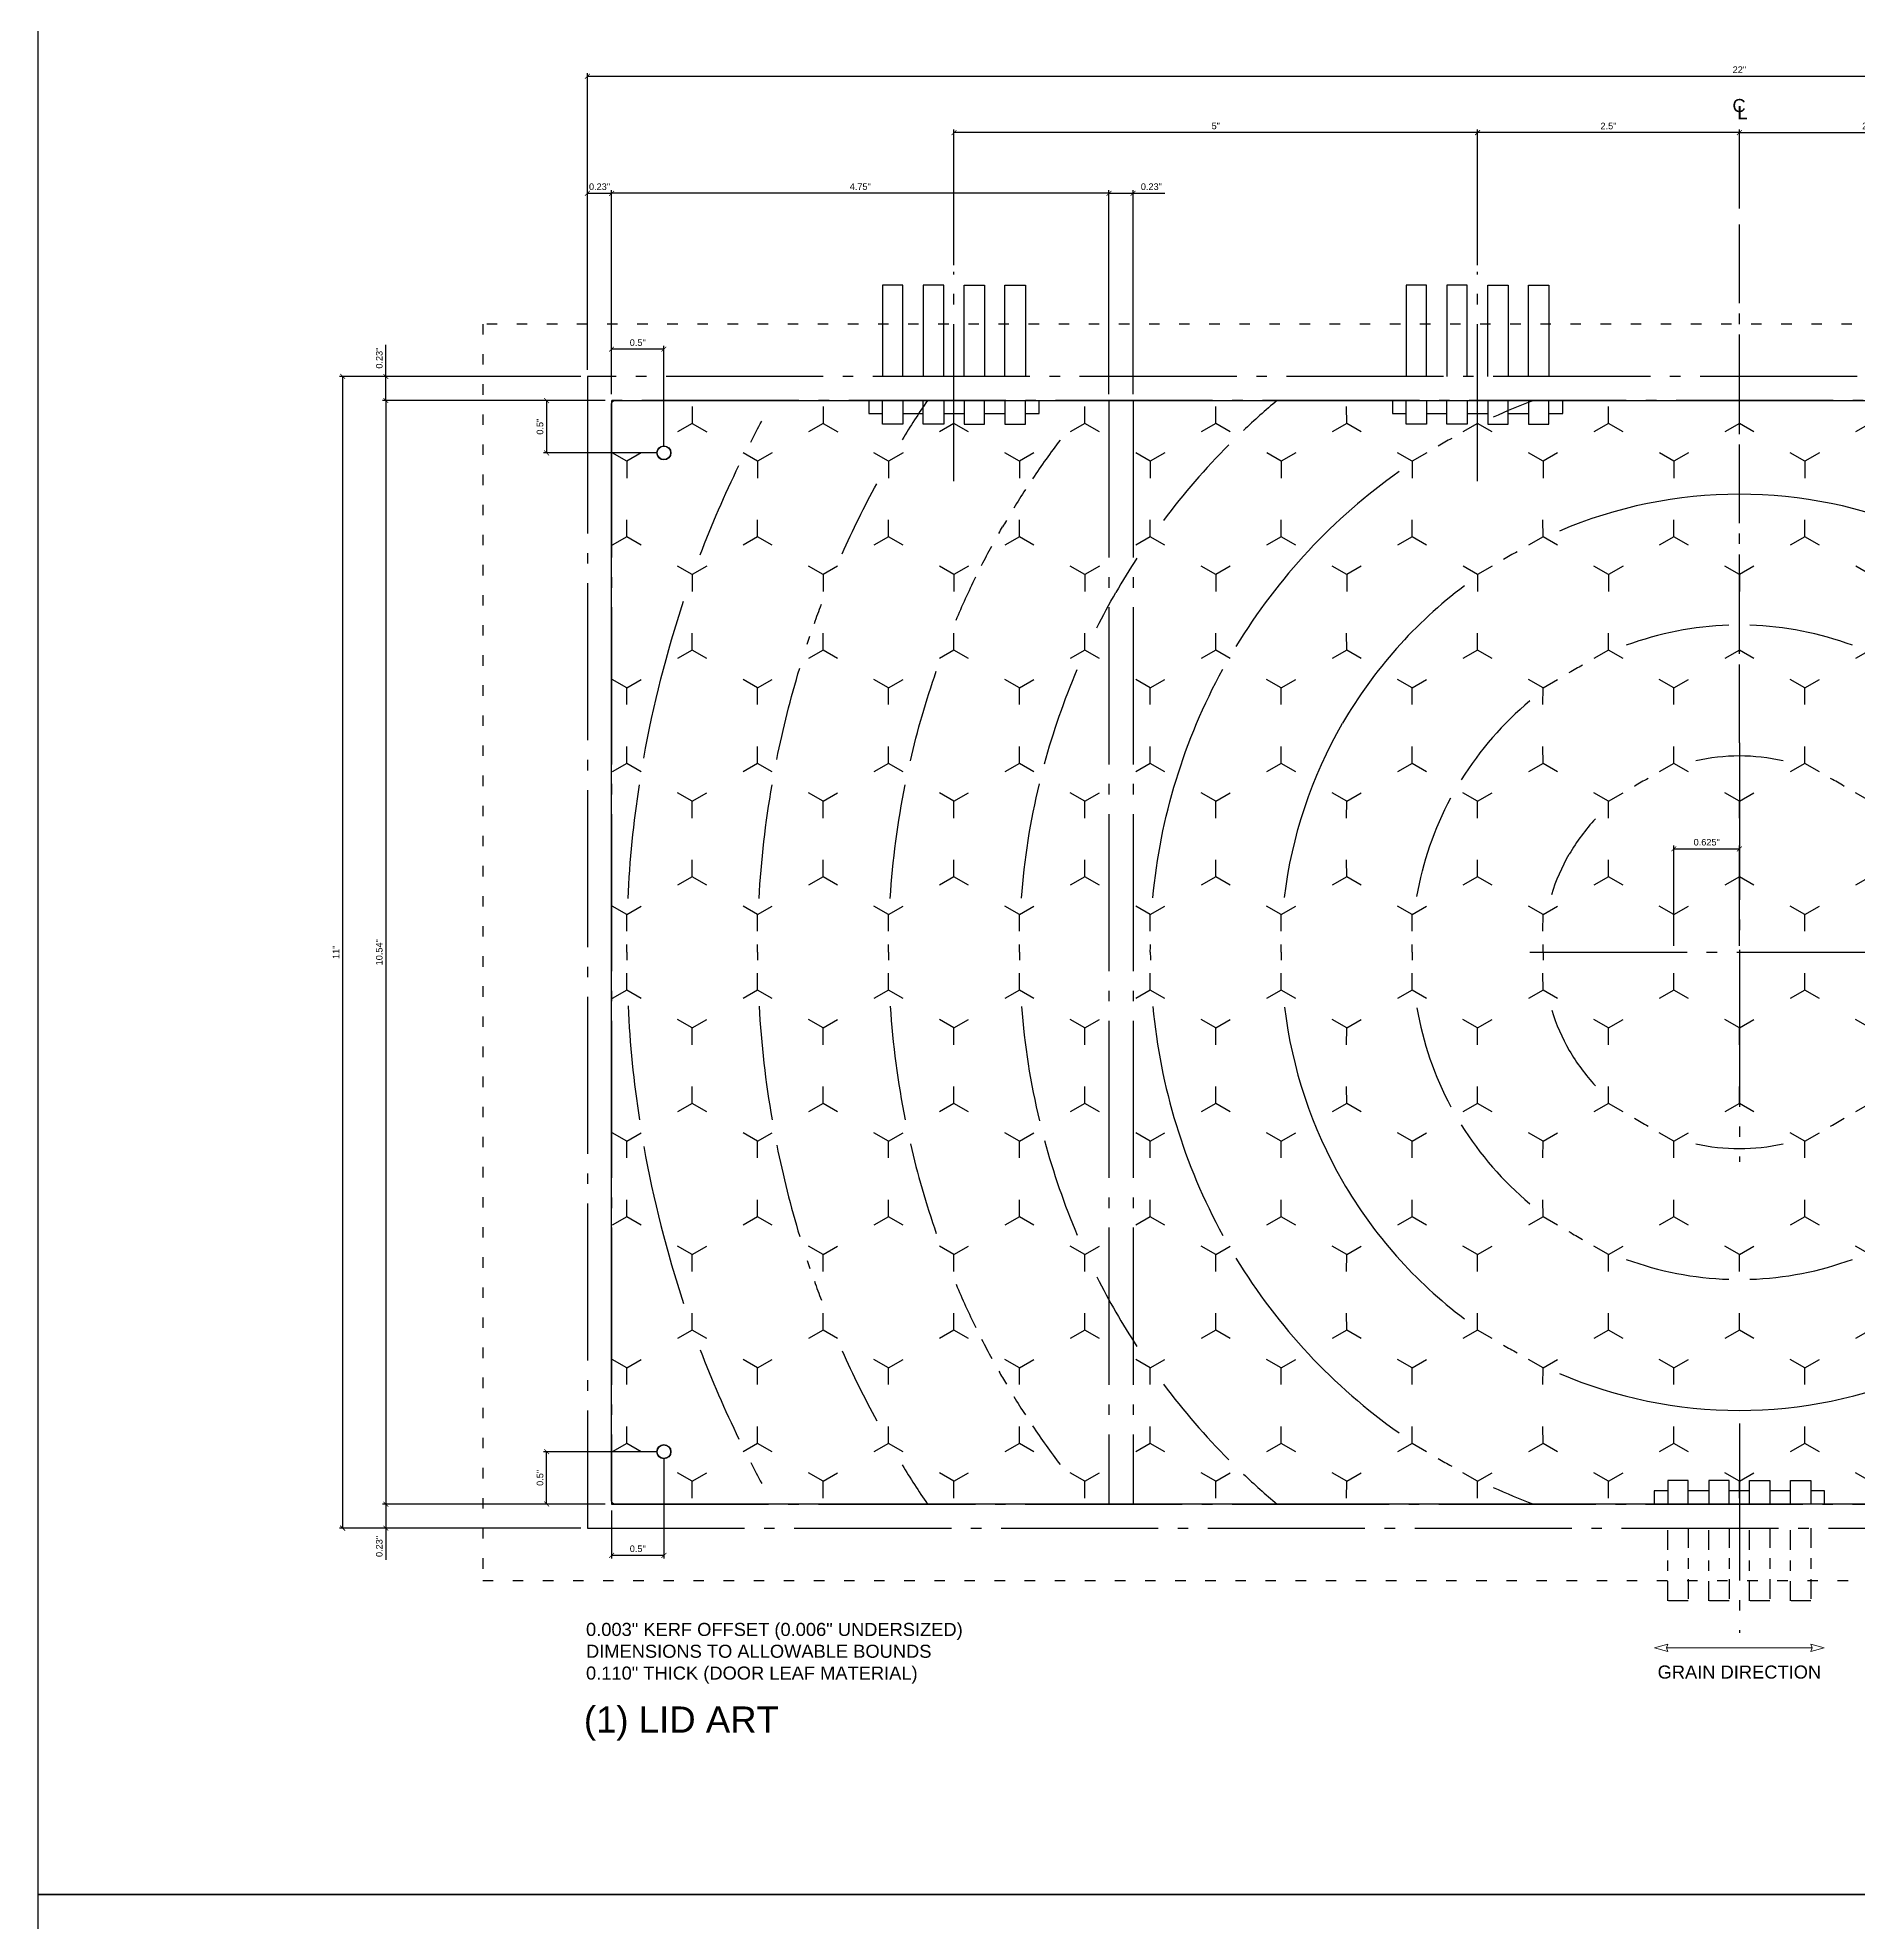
# Model space of a CAD drawing. Header units: inches. Extents: x -248 to 125, y -31 to 166.
# Drawn here: x -4.25 to 13.14, y 86.74 to 104.74 of the extents above; entities that cross this region are included whole.
import ezdxf

# ---------------------------------------------------------------- set-up
doc = ezdxf.new("R2010")
doc.units = ezdxf.units.IN
doc.header["$MEASUREMENT"] = 0
doc.linetypes.add('ACAD_ISO04W100', pattern=[30, 24, -3, 0, -3])
doc.linetypes.add('ACAD_ISO07W100', pattern=[3, 0, -3])
doc.layers.get('Defpoints').update_dxf_attribs({"color": 30})
doc.layers.add('ANNO', color=6, linetype='Continuous', lineweight=0)
doc.layers.add('CUT', color=1, linetype='Continuous')
doc.layers.add('ETCH', color=5, linetype='Continuous')
doc.styles.get("Standard").update_dxf_attribs({"font": 'arial.ttf'})
doc.dimstyles.get("Standard").update_dxf_attribs({"dimtxt": 0.0625, "dimasz": 0.046875, "dimexe": 0.03125, "dimexo": 0.0625, "dimgap": 0.03125, "dimtad": 1, "dimdec": 4, "dimdsep": 46, "dimtxsty": 'Standard', "dimblk": 'ARCHTICK', "dimcen": 0.09, "dimadec": 0, "dimazin": 0, "dimtfac": 1, "dimtdec": 4, "dimtofl": 0, "dimtmove": 0, "dimatfit": 3, "dimldrblk": 'DOT', "dimfxl": 1, "dimtolj": 1, "dimtzin": 0, "dimarcsym": 0})

# ---------------------------------------------------------------- blocks, each defined once
blk = doc.blocks.new('Hinge_Plan')
at = {"layer": 'Defpoints', "linetype": 'ACAD_ISO04W100', "ltscale": 0.0625}
blk.add_line((0, -1), (0, 1), dxfattribs=at)
at = {"layer": 'Defpoints'}
for p, q in [((-0.812, -0.23), (-0.812, -0.355)), ((-0.812, -0.355), (-0.683, -0.355)), ((-0.488, -0.355), (-0.293, -0.355)), ((-0.098, -0.355), (0.097, -0.355)), ((0.292, -0.355), (0.487, -0.355)), ((0.682, -0.355), (0.813, -0.355)), ((0.813, -0.355), (0.813, -0.23))]:
    blk.add_line(p, q, dxfattribs=at)
for points in [[(-0.488, 0), (-0.488, 0.873), (-0.683, 0.873), (-0.683, 0)], [(-0.098, 0), (-0.098, 0.873), (-0.293, 0.873), (-0.293, 0)], [(0.097, 0), (0.097, 0.873), (0.292, 0.873), (0.292, 0)], [(0.487, 0), (0.487, 0.873), (0.682, 0.873), (0.682, 0)], [(-0.488, -0.23), (-0.488, -0.455), (-0.683, -0.455), (-0.683, -0.23)], [(-0.098, -0.23), (-0.098, -0.455), (-0.293, -0.455), (-0.293, -0.23)], [(0.097, -0.23), (0.097, -0.455), (0.292, -0.455), (0.292, -0.23)], [(0.487, -0.23), (0.487, -0.455), (0.682, -0.455), (0.682, -0.23)]]:
    blk.add_lwpolyline(points, dxfattribs=at)
blk = doc.blocks.new('Clasp_Plan')
at = {"layer": 'Defpoints', "linetype": 'ACAD_ISO04W100', "ltscale": 0.0625}
blk.add_line((0, 1), (0, -1), dxfattribs=at)
at = {"layer": 'Defpoints'}
for p, q in [((-0.683, 0.355), (-0.813, 0.355)), ((-0.813, 0.355), (-0.813, 0.23)), ((-0.293, 0.355), (-0.488, 0.355)), ((0.097, 0.355), (-0.098, 0.355)), ((0.487, 0.355), (0.292, 0.355)), ((0.812, 0.355), (0.682, 0.355)), ((0.812, 0.23), (0.812, 0.355))]:
    blk.add_line(p, q, dxfattribs=at)
for points in [[(-0.488, 0.23), (-0.488, 0.455), (-0.683, 0.455), (-0.683, 0.23)], [(-0.098, 0.23), (-0.098, 0.455), (-0.293, 0.455), (-0.293, 0.23)], [(0.097, 0.23), (0.097, 0.455), (0.292, 0.455), (0.292, 0.23)], [(0.487, 0.23), (0.487, 0.455), (0.682, 0.455), (0.682, 0.23)]]:
    blk.add_lwpolyline(points, dxfattribs=at)
at = {"layer": 'Defpoints', "linetype": 'ACAD_ISO04W100', "ltscale": 0.007812}
for points in [[(-0.488, 0), (-0.488, -0.695), (-0.683, -0.695), (-0.683, 0)], [(-0.098, 0), (-0.098, -0.695), (-0.293, -0.695), (-0.293, 0)], [(0.292, 0), (0.292, -0.695), (0.097, -0.695), (0.097, 0)], [(0.682, 0), (0.682, -0.695), (0.487, -0.695), (0.487, 0)]]:
    blk.add_lwpolyline(points, dxfattribs=at)
blk = doc.blocks.new('BoxOutline')
at = {"layer": 'Defpoints', "linetype": 'ACAD_ISO04W100', "ltscale": 0.0625}
for p, q in [((-17.02, -0.23), (-17.02, -10.77)), ((-16.79, -0.23), (-16.79, -10.77)), ((-5.21, -0.23), (-5.21, -10.77)), ((-4.98, -0.23), (-4.98, -10.77)), ((-11, -3.5), (-11, -7.5)), ((-13, -5.5), (-9, -5.5))]:
    blk.add_line(p, q, dxfattribs=at)
for points in [[(-22, -11), (0, -11), (0, 0), (-22, 0)], [(-21.77, -10.77), (-0.23, -10.77), (-0.23, -0.23), (-21.77, -0.23)]]:
    blk.add_lwpolyline(points, close=True, dxfattribs=at)
for name, p in [('Hinge_Plan', (-18.5, 0)), ('Hinge_Plan', (-13.5, 0)), ('Hinge_Plan', (-8.5, 0)), ('Hinge_Plan', (-3.5, 0)), ('Clasp_Plan', (-11, -11))]:
    blk.add_blockref(name, p)
blk = doc.blocks.new('CL')
at = {"layer": 'ANNO', "char_height": 0.125, "attachment_point": 5, "rotation": 90}
for s, insert in [('C', (0.152, -0.003)), ('L', (0.219, 0.029))]:
    blk.add_mtext_dynamic_manual_height_columns(s, width=0.125, gutter_width=1, heights=[0], dxfattribs=dict(at, insert=insert))
blk = doc.blocks.new('GridHex')
at = {"layer": 'CUT'}
blk.add_lwpolyline([(-28.632, -8.364), (-28.632, 2.114, -0.414214), (-28.601, 2.145), (-7.123, 2.145, -0.414214), (-7.092, 2.114), (-7.092, -8.364, -0.414214), (-7.123, -8.395), (-28.601, -8.395, -0.414214)], format="xyb", close=True, dxfattribs=at)
for centre in [(-28.132, 1.645), (-7.592, 1.645), (-28.132, -7.895), (-7.592, -7.895)]:
    blk.add_circle(centre, 0.0645, dxfattribs=at)
at = {"layer": 'Defpoints'}
for centre in [(-28.132, 1.645), (-7.592, 1.645), (-28.132, -7.895), (-7.592, -7.895)]:
    blk.add_circle(centre, 0.0675, dxfattribs=at)
blk = doc.blocks.new('Node')
at = {"layer": 'CUT', "linetype": 'Continuous'}
for p, q in [((0, 0), (-0.139, -0.08)), ((0, 0), (0, 0.161)), ((0.139, -0.08), (0, 0))]:
    blk.add_line(p, q, dxfattribs=at)
blk = doc.blocks.new('HexRing')
at = {"layer": 'ETCH'}
for radius, start, end in [(10.625, 27.3027, 28.517), (10.625, 20.9386, 25.9522), (9.375, 23.9534, 28.517), (8.125, 29.4898, 30), (8.125, 27.0549, 28.5213), (6.875, 26.8011, 30), (8.125, 22.9724, 26.1811), (9.375, 19.5742, 20.7641), (10.625, 10.0514, 18.397), (9.375, 18.3025, 18.7969), (5.625, 5.2944, 28.7267), (6.875, 15.1659, 23.1301), (9.375, 11.3371, 16.8276), (8.125, 13.0021, 19.2954), (4.375, 6.8699, 30), (3.125, 9.7918, 28.1777), (6.875, 4.3077, 13.5441), (8.125, 3.6313, 11.3599), (9.375, 3.1386, 9.8192), (10.625, 2.7638, 8.6617), (1.875, 17.1564, 30), (1.875, 0, 2.2927), (3.125, 0, 1.3753), (4.375, 0, 0.9823), (5.625, 0, 0.764), (6.875, 0, 0.6251), (8.125, 0, 0.5289), (9.375, 0, 0.4584), (10.625, 0, 0.4044)]:
    blk.add_arc((0, 0), radius, start, end, dxfattribs=at)
blk = doc.blocks.new('Ripples')
at = {"layer": 'ETCH'}
for radius, start, end in [(9.375, 145.7965, 148.517), (6.875, 129.9553, 133.5441), (5.625, 110.4645, 114.7056), (5.625, 65.2944, 69.5355), (6.875, 46.4559, 50.0447), (9.375, 31.483, 34.2035), (8.125, 142.9724, 146.1811), (5.625, 120, 120.764), (5.625, 119.236, 120), (5.625, 60, 60.764), (5.625, 59.236, 60), (8.125, 33.8189, 37.0276), (6.875, 135.1659, 143.1301), (6.875, 36.8699, 44.8341), (5.625, 125.2944, 148.7267), (5.625, 31.2733, 54.7056), (8.125, 147.0549, 148.5213), (4.375, 90, 113.1301), (4.375, 66.8699, 90), (8.125, 31.4787, 32.9451), (8.125, 149.4898, 150), (8.125, 30, 30.5102), (4.375, 120, 120.9823), (4.375, 119.0177, 120), (4.375, 60, 60.9823), (4.375, 59.0177, 60), (6.875, 146.8011, 150), (6.875, 30, 33.1989), (4.375, 126.8699, 150), (4.375, 30, 53.1301), (3.125, 91.8223, 110.2082), (3.125, 69.7918, 88.1777), (3.125, 120, 121.3753), (3.125, 118.6247, 120), (3.125, 60, 61.3753), (3.125, 58.6247, 60), (3.125, 129.7918, 148.1777), (3.125, 31.8223, 50.2082), (1.875, 90, 102.8436), (1.875, 77.1564, 90), (1.875, 120, 122.2927), (1.875, 117.7073, 120), (1.875, 60, 62.2927), (1.875, 57.7073, 60), (1.875, 137.1564, 150), (1.875, 30, 42.8436), (1.875, 210, 222.8436), (1.875, 317.1564, 330), (1.875, 237.7073, 240), (1.875, 300, 302.2927), (3.125, 211.8223, 230.2082), (1.875, 240, 242.2927), (1.875, 297.7073, 300), (3.125, 309.7918, 328.1777), (1.875, 257.1564, 270), (1.875, 270, 282.8436), (4.375, 210, 233.1301), (4.375, 306.8699, 330), (3.125, 238.6247, 240), (3.125, 300, 301.3753), (3.125, 240, 241.3753), (3.125, 298.6247, 300), (5.625, 211.2733, 234.7056), (3.125, 249.7918, 268.1777), (3.125, 271.8223, 290.2082), (5.625, 305.2944, 328.7267), (6.875, 210, 213.1989), (6.875, 326.8011, 330), (4.375, 239.0177, 240), (4.375, 300, 300.9823), (4.375, 240, 240.9823), (4.375, 299.0177, 300), (8.125, 210, 210.5102), (6.875, 216.8699, 224.8341), (4.375, 246.8699, 270), (4.375, 270, 293.1301), (6.875, 315.1659, 323.1301), (8.125, 329.4898, 330), (8.125, 211.4787, 212.9451), (8.125, 327.0549, 328.5213), (8.125, 213.8189, 217.0276), (8.125, 322.9724, 326.1811), (5.625, 239.236, 240), (5.625, 300, 300.764), (9.375, 211.483, 214.2035), (6.875, 226.4559, 230.0447), (5.625, 240, 240.764), (5.625, 299.236, 300), (6.875, 309.9553, 313.5441), (9.375, 325.7965, 328.517), (5.625, 245.2944, 249.5355), (5.625, 290.4645, 294.7056)]:
    blk.add_arc((0, 0), radius, start, end, dxfattribs=at)
at = {"layer": 'ETCH', "xscale": -1}
blk.add_blockref('HexRing', (0, 0), dxfattribs=at)
at = {"layer": 'ETCH'}
blk.add_blockref('HexRing', (0, 0), dxfattribs=at)
at = {"layer": 'ETCH', "rotation": 180}
blk.add_blockref('HexRing', (0, 0), dxfattribs=at)
at = {"layer": 'ETCH', "xscale": -1, "rotation": 180}
blk.add_blockref('HexRing', (0, 0), dxfattribs=at)
blk = doc.blocks.new('LidArt')
at = {"layer": 'CUT'}
for radius, start, end in [(9.375, 29.9264, 30), (4.375, 299.0177, 300)]:
    blk.add_arc((0, 0), radius, start, end, dxfattribs=at)
for name, p in [('GridHex', (17.862, 3.125)), ('Ripples', (0, 0))]:
    blk.add_blockref(name, p)
for p, xscale, rotation in [((-10, 5.052), -0.9999999999999997, 240), ((-8.75, 5.052), -0.9999999999999997, 240), ((-7.5, 5.052), -1, 119.9999999999999), ((-6.25, 5.052), -1, 119.9999999999999), ((-5, 5.052), -1, 119.9999999999999), ((-3.75, 5.052), -1, 119.9999999999999), ((-2.5, 5.052), -1, 119.9999999999999), ((-1.25, 5.052), -1, 119.9999999999999), ((0, 5.052), -1, 119.9999999999999), ((1.25, 5.052), -1, 119.9999999999999), ((2.5, 5.052), -1, 119.9999999999999), ((3.75, 5.052), -1, 119.9999999999999), ((5, 5.052), -1, 119.9999999999999), ((6.25, 5.052), -1, 119.9999999999999), ((7.5, 5.052), -1, 119.9999999999999), ((8.75, 5.052), -1, 119.9999999999999), ((10, 5.052), -1, 119.9999999999999), ((-10.625, 4.691), -1, 180), ((-9.375, 4.691), -1, 180), ((-8.125, 4.691), -1, 180), ((-6.875, 4.691), -1, 180), ((-5.625, 4.691), -1, 180), ((-4.375, 4.691), -1, 180), ((-3.125, 4.691), -1, 180), ((-1.875, 4.691), -1, 180), ((-0.625, 4.691), -1, 180), ((0.625, 4.691), -1, 180), ((1.875, 4.691), -1, 180), ((3.125, 4.691), -1, 180), ((4.375, 4.691), -1, 180), ((5.625, 4.691), -1, 180), ((6.875, 4.691), -1, 180), ((-10.625, 3.969), -1, 119.9999999999999), ((-9.375, 3.969), -1, 119.9999999999999), ((-8.125, 3.969), -1, 119.9999999999999), ((-6.875, 3.969), -1, 119.9999999999999), ((-5.625, 3.969), -1, 119.9999999999999), ((-4.375, 3.969), -1, 119.9999999999999), ((-3.125, 3.969), -1, 119.9999999999999), ((-1.875, 3.969), -1, 119.9999999999999), ((-0.625, 3.969), -1, 119.9999999999999), ((0.625, 3.969), -1, 119.9999999999999), ((1.875, 3.969), -1, 119.9999999999999), ((3.125, 3.969), -1, 119.9999999999999), ((4.375, 3.969), -1, 119.9999999999999), ((5.625, 3.969), -1, 119.9999999999999), ((6.875, 3.969), -1, 119.9999999999999), ((8.125, 3.969), -1, 119.9999999999999), ((9.375, 3.969), -1, 119.9999999999999), ((10.625, 3.969), -1, 119.9999999999999), ((-10, 3.608), -1, 180), ((-8.75, 3.608), -1, 180), ((-7.5, 3.608), -1, 180), ((-6.25, 3.608), -1, 180), ((-5, 3.608), -1, 180), ((-3.75, 3.608), -1, 180), ((-2.5, 3.608), -1, 180), ((-1.25, 3.608), -1, 180), ((0, 3.608), -1, 180), ((1.25, 3.608), -1, 180), ((2.5, 3.608), -1, 180), ((3.75, 3.608), -1, 180), ((5, 3.608), -1, 180), ((6.25, 3.608), -1, 180), ((7.5, 3.608), -1, 180), ((8.75, 3.608), -1, 180), ((10, 3.608), -1, 180), ((-10, 2.887), -1, 119.9999999999999), ((-8.75, 2.887), -1, 119.9999999999999), ((-7.5, 2.887), -1, 119.9999999999999), ((-6.25, 2.887), -1, 119.9999999999999), ((-5, 2.887), -1, 119.9999999999999), ((-3.75, 2.887), -1, 119.9999999999999), ((-2.5, 2.887), -1, 119.9999999999999), ((-1.25, 2.887), -1, 119.9999999999999), ((0, 2.887), -1, 119.9999999999999), ((1.25, 2.887), -1, 119.9999999999999), ((2.5, 2.887), -1, 119.9999999999999), ((3.75, 2.887), -1, 119.9999999999999), ((5, 2.887), -1, 119.9999999999999), ((6.25, 2.887), -1, 119.9999999999999), ((7.5, 2.887), -1, 119.9999999999999), ((8.75, 2.887), -1, 119.9999999999999), ((10, 2.887), -1, 119.9999999999999), ((-10.625, 2.526), -1, 59.99999999999994), ((-9.375, 2.526), -1, 59.99999999999994), ((-8.125, 2.526), -1, 59.99999999999994), ((-6.875, 2.526), -1, 59.99999999999994), ((-5.625, 2.526), -1, 59.99999999999994), ((-4.375, 2.526), -1, 59.99999999999994), ((-3.125, 2.526), -1, 59.99999999999994), ((-1.875, 2.526), -1, 59.99999999999994), ((-0.625, 2.526), -1, 59.99999999999994), ((0.625, 2.526), -1, 59.99999999999994), ((1.875, 2.526), -1, 59.99999999999994), ((3.125, 2.526), -1, 59.99999999999994), ((4.375, 2.526), -1, 59.99999999999994), ((5.625, 2.526), -1, 59.99999999999994), ((6.875, 2.526), -1, 59.99999999999994), ((8.125, 2.526), -1, 59.99999999999994), ((9.375, 2.526), -1, 59.99999999999994), ((10.625, 2.526), -1, 59.99999999999994), ((-10.625, 1.804), -1, 119.9999999999999), ((-9.375, 1.804), -1, 119.9999999999999), ((-8.125, 1.804), -1, 119.9999999999999), ((-6.875, 1.804), -1, 119.9999999999999), ((-5.625, 1.804), -1, 119.9999999999999), ((-4.375, 1.804), -1, 119.9999999999999), ((-3.125, 1.804), -1, 119.9999999999999), ((-1.875, 1.804), -1, 119.9999999999999), ((-0.625, 1.804), -1, 119.9999999999999), ((0.625, 1.804), -1, 119.9999999999999), ((1.875, 1.804), -1, 119.9999999999999), ((3.125, 1.804), -1, 119.9999999999999), ((4.375, 1.804), -1, 119.9999999999999), ((5.625, 1.804), -1, 119.9999999999999), ((6.875, 1.804), -1, 119.9999999999999), ((8.125, 1.804), -1, 119.9999999999999), ((9.375, 1.804), -1, 119.9999999999999), ((10.625, 1.804), -1, 119.9999999999999), ((-10, 1.443), -1, 59.99999999999994), ((-8.75, 1.443), -1, 59.99999999999994), ((-7.5, 1.443), -1, 59.99999999999994), ((-6.25, 1.443), -1, 59.99999999999994), ((-5, 1.443), -1, 59.99999999999994), ((-3.75, 1.443), -1, 59.99999999999994), ((-2.5, 1.443), -1, 59.99999999999994), ((-1.25, 1.443), -1, 59.99999999999994), ((0, 1.443), -1, 59.99999999999994), ((1.25, 1.443), -1, 59.99999999999994), ((2.5, 1.443), -1, 59.99999999999994), ((3.75, 1.443), -1, 59.99999999999994), ((5, 1.443), -1, 59.99999999999994), ((6.25, 1.443), -1, 59.99999999999994), ((7.5, 1.443), -1, 59.99999999999994), ((8.75, 1.443), -1, 59.99999999999994), ((10, 1.443), -1, 59.99999999999994), ((-10, 0.722), -1, 119.9999999999999), ((-8.75, 0.722), -1, 119.9999999999999), ((-7.5, 0.722), -1, 119.9999999999999), ((-6.25, 0.722), -1, 119.9999999999999), ((-5, 0.722), -1, 119.9999999999999), ((-3.75, 0.722), -1, 119.9999999999999), ((-2.5, 0.722), -1, 119.9999999999999), ((-1.25, 0.722), -1, 119.9999999999999), ((0, 0.722), -1, 119.9999999999999), ((1.25, 0.722), -1, 119.9999999999999), ((2.5, 0.722), -1, 119.9999999999999), ((3.75, 0.722), -1, 119.9999999999999), ((5, 0.722), -1, 119.9999999999999), ((6.25, 0.722), -1, 119.9999999999999), ((7.5, 0.722), -1, 119.9999999999999), ((8.75, 0.722), -1, 119.9999999999999), ((10, 0.722), -1, 119.9999999999999), ((-10.625, 0.361), -1, 59.99999999999994), ((-9.375, 0.361), -1, 59.99999999999994), ((-8.125, 0.361), -1, 59.99999999999994), ((-6.875, 0.361), -1, 59.99999999999994), ((-5.625, 0.361), -1, 59.99999999999994), ((-4.375, 0.361), -1, 59.99999999999994), ((-3.125, 0.361), -1, 59.99999999999994), ((-1.875, 0.361), -1, 59.99999999999994), ((-0.625, 0.361), -1, 59.99999999999994), ((0.625, 0.361), -1, 59.99999999999994), ((1.875, 0.361), -1, 59.99999999999994), ((3.125, 0.361), -1, 59.99999999999994), ((4.375, 0.361), -1, 59.99999999999994), ((5.625, 0.361), -1, 59.99999999999994), ((6.875, 0.361), -1, 59.99999999999994), ((8.125, 0.361), -1, 59.99999999999994), ((9.375, 0.361), -1, 59.99999999999994), ((10.625, 0.361), -1, 59.99999999999994), ((-10.625, -0.361), -1, 119.9999999999999), ((-9.375, -0.361), -1, 119.9999999999999), ((-8.125, -0.361), -1, 119.9999999999999), ((-6.875, -0.361), -1, 119.9999999999999), ((-5.625, -0.361), -1, 119.9999999999999), ((-4.375, -0.361), -1, 119.9999999999999), ((-3.125, -0.361), -1, 119.9999999999999), ((-1.875, -0.361), -1, 119.9999999999999), ((-0.625, -0.361), -1, 119.9999999999999), ((0.625, -0.361), -1, 119.9999999999999), ((1.875, -0.361), -1, 119.9999999999999), ((3.125, -0.361), -1, 119.9999999999999), ((4.375, -0.361), -1, 119.9999999999999), ((5.625, -0.361), -1, 119.9999999999999), ((6.875, -0.361), -1, 119.9999999999999), ((8.125, -0.361), -1, 119.9999999999999), ((9.375, -0.361), -1, 119.9999999999999), ((10.625, -0.361), -1, 119.9999999999999), ((-10, -0.722), -1, 59.99999999999994), ((-8.75, -0.722), -1, 59.99999999999994), ((-7.5, -0.722), -1, 59.99999999999994), ((-6.25, -0.722), -1, 59.99999999999994), ((-5, -0.722), -1, 59.99999999999994), ((-3.75, -0.722), -1, 59.99999999999994), ((-2.5, -0.722), -1, 59.99999999999994), ((-1.25, -0.722), -1, 59.99999999999994), ((0, -0.722), -1, 59.99999999999994), ((1.25, -0.722), -1, 59.99999999999994), ((2.5, -0.722), -1, 59.99999999999994), ((3.75, -0.722), -1, 59.99999999999994), ((5, -0.722), -1, 59.99999999999994), ((6.25, -0.722), -1, 59.99999999999994), ((7.5, -0.722), -1, 59.99999999999994), ((8.75, -0.722), -1, 59.99999999999994), ((10, -0.722), -1, 59.99999999999994), ((-10, -1.443), -1, 119.9999999999999), ((-8.75, -1.443), -1, 119.9999999999999), ((-7.5, -1.443), -1, 119.9999999999999), ((-6.25, -1.443), -1, 119.9999999999999), ((-5, -1.443), -1, 119.9999999999999), ((-3.75, -1.443), -1, 119.9999999999999), ((-2.5, -1.443), -1, 119.9999999999999), ((-1.25, -1.443), -1, 119.9999999999999), ((0, -1.443), -1, 119.9999999999999), ((1.25, -1.443), -1, 119.9999999999999), ((2.5, -1.443), -1, 119.9999999999999), ((3.75, -1.443), -1, 119.9999999999999), ((5, -1.443), -1, 119.9999999999999), ((6.25, -1.443), -1, 119.9999999999999), ((7.5, -1.443), -1, 119.9999999999999), ((8.75, -1.443), -1, 119.9999999999999), ((10, -1.443), -1, 119.9999999999999), ((-10.625, -1.804), -1, 59.99999999999994), ((-9.375, -1.804), -1, 59.99999999999994), ((-8.125, -1.804), -1, 59.99999999999994), ((-6.875, -1.804), -1, 59.99999999999994), ((-5.625, -1.804), -1, 59.99999999999994), ((-4.375, -1.804), -1, 59.99999999999994), ((-3.125, -1.804), -1, 59.99999999999994), ((-1.875, -1.804), -1, 59.99999999999994), ((-0.625, -1.804), -1, 59.99999999999994), ((0.625, -1.804), -1, 59.99999999999994), ((1.875, -1.804), -1, 59.99999999999994), ((3.125, -1.804), -1, 59.99999999999994), ((4.375, -1.804), -1, 59.99999999999994), ((5.625, -1.804), -1, 59.99999999999994), ((6.875, -1.804), -1, 59.99999999999994), ((8.125, -1.804), -1, 59.99999999999994), ((9.375, -1.804), -1, 59.99999999999994), ((10.625, -1.804), -1, 59.99999999999994), ((-10.625, -2.526), -1, 119.9999999999999), ((-9.375, -2.526), -1, 119.9999999999999), ((-8.125, -2.526), -1, 119.9999999999999), ((-6.875, -2.526), -1, 119.9999999999999), ((-5.625, -2.526), -1, 119.9999999999999), ((-4.375, -2.526), -1, 119.9999999999999), ((-3.125, -2.526), -1, 119.9999999999999), ((-1.875, -2.526), -1, 119.9999999999999), ((-0.625, -2.526), -1, 119.9999999999999), ((0.625, -2.526), -1, 119.9999999999999), ((1.875, -2.526), -1, 119.9999999999999), ((3.125, -2.526), -1, 119.9999999999999), ((4.375, -2.526), -1, 119.9999999999999), ((5.625, -2.526), -1, 119.9999999999999), ((6.875, -2.526), -1, 119.9999999999999), ((8.125, -2.526), -1, 119.9999999999999), ((9.375, -2.526), -1, 119.9999999999999), ((10.625, -2.526), -1, 119.9999999999999), ((-10, -2.887), -1, 59.99999999999994), ((-8.75, -2.887), -1, 59.99999999999994), ((-7.5, -2.887), -1, 59.99999999999994), ((-6.25, -2.887), -1, 59.99999999999994), ((-5, -2.887), -1, 59.99999999999994), ((-3.75, -2.887), -1, 59.99999999999994), ((-2.5, -2.887), -1, 59.99999999999994), ((-1.25, -2.887), -1, 59.99999999999994), ((0, -2.887), -1, 59.99999999999994), ((1.25, -2.887), -1, 59.99999999999994), ((2.5, -2.887), -1, 59.99999999999994), ((3.75, -2.887), -1, 59.99999999999994), ((5, -2.887), -1, 59.99999999999994), ((6.25, -2.887), -1, 59.99999999999994), ((7.5, -2.887), -1, 59.99999999999994), ((8.75, -2.887), -1, 59.99999999999994), ((10, -2.887), -1, 59.99999999999994), ((-10, -3.608), -1, 119.9999999999999), ((-8.75, -3.608), -1, 119.9999999999999), ((-7.5, -3.608), -1, 119.9999999999999), ((-6.25, -3.608), -1, 119.9999999999999), ((-5, -3.608), -1, 119.9999999999999), ((-3.75, -3.608), -1, 119.9999999999999), ((-2.5, -3.608), -1, 119.9999999999999), ((-1.25, -3.608), -1, 119.9999999999999), ((0, -3.608), -1, 119.9999999999999), ((1.25, -3.608), -1, 119.9999999999999), ((2.5, -3.608), -1, 119.9999999999999), ((3.75, -3.608), -1, 119.9999999999999), ((5, -3.608), -1, 119.9999999999999), ((6.25, -3.608), -1, 119.9999999999999), ((7.5, -3.608), -1, 119.9999999999999), ((8.75, -3.608), -1, 119.9999999999999), ((10, -3.608), -1, 119.9999999999999), ((-10.625, -3.969), -1, 59.99999999999994), ((-9.375, -3.969), -1, 59.99999999999994), ((-8.125, -3.969), -1, 59.99999999999994), ((-6.875, -3.969), -1, 59.99999999999994), ((-5.625, -3.969), -1, 59.99999999999994), ((-4.375, -3.969), -1, 59.99999999999994), ((-3.125, -3.969), -1, 59.99999999999994), ((-1.875, -3.969), -1, 59.99999999999994), ((-0.625, -3.969), -1, 59.99999999999994), ((0.625, -3.969), -1, 59.99999999999994), ((1.875, -3.969), -1, 59.99999999999994), ((3.125, -3.969), -1, 59.99999999999994), ((4.375, -3.969), -1, 59.99999999999994), ((5.625, -3.969), -1, 59.99999999999994), ((6.875, -3.969), -1, 59.99999999999994), ((8.125, -3.969), -1, 59.99999999999994), ((9.375, -3.969), -1, 59.99999999999994), ((10.625, -3.969), -1, 59.99999999999994), ((-10.625, -4.691), -1, 119.9999999999999), ((-9.375, -4.691), -1, 119.9999999999999), ((-8.125, -4.691), -1, 119.9999999999999), ((-6.875, -4.691), -1, 119.9999999999999), ((-5.625, -4.691), -1, 119.9999999999999), ((-4.375, -4.691), -1, 119.9999999999999), ((-3.125, -4.691), -1, 119.9999999999999), ((-1.875, -4.691), -1, 119.9999999999999), ((-0.625, -4.691), -1, 119.9999999999999), ((0.625, -4.691), -1, 119.9999999999999), ((1.875, -4.691), -1, 119.9999999999999), ((3.125, -4.691), -1, 119.9999999999999), ((4.375, -4.691), -1, 119.9999999999999), ((5.625, -4.691), -1, 119.9999999999999), ((6.875, -4.691), -1, 119.9999999999999), ((8.125, -4.691), -1, 119.9999999999999), ((9.375, -4.691), -1, 119.9999999999999), ((10.625, -4.691), -1, 119.9999999999999), ((-10, -5.052), -1, 59.99999999999994), ((-8.75, -5.052), -1, 59.99999999999994), ((-7.5, -5.052), -1, 59.99999999999994), ((-6.25, -5.052), -1, 59.99999999999994), ((-5, -5.052), -1, 59.99999999999994), ((-3.75, -5.052), -1, 59.99999999999994), ((-2.5, -5.052), -1, 59.99999999999994), ((-1.25, -5.052), -1, 59.99999999999994), ((0, -5.052), -1, 59.99999999999994), ((1.25, -5.052), -1, 59.99999999999994), ((2.5, -5.052), -1, 59.99999999999994), ((3.75, -5.052), -1, 59.99999999999994), ((5, -5.052), -1, 59.99999999999994), ((6.25, -5.052), -1, 59.99999999999994), ((7.5, -5.052), -1, 59.99999999999994), ((8.75, -5.052), -1, 59.99999999999994), ((10, -5.052), -1, 59.99999999999994)]:
    blk.add_blockref('Node', p, dxfattribs=dict(at, xscale=xscale, rotation=rotation))
at = {"layer": 'CUT', "rotation": 180}
for p in [(8.125, 4.691), (9.375, 4.691), (10.625, 4.691)]:
    blk.add_blockref('Node', p, dxfattribs=at)
blk = doc.blocks.new('_ArchTick')
at = {"color": 0, "linetype": 'ByBlock', "const_width": 0.15}
blk.add_lwpolyline([(-0.5, -0.5), (0.5, 0.5)], dxfattribs=at)
blk = doc.blocks.new('*D509')
at = {"layer": 'ANNO', "color": 0, "lineweight": -2, "transparency": 16777216}
for p, q in [((1, 101.562), (1, 104.398)), ((1, 104.367), (23, 104.367)), ((23, 101.562), (23, 104.398))]:
    blk.add_line(p, q, dxfattribs=at)
at = {"layer": 'Defpoints', "color": 0, "transparency": 16777216}
for p in [(23, 104.367), (1, 101.5), (23, 101.5)]:
    blk.add_point(p, dxfattribs=at)
at = {"layer": 'ANNO', "color": 0, "lineweight": -2, "transparency": 16777216, "xscale": 0.046875, "yscale": 0.046875, "zscale": 0.046875, "rotation": 180}
blk.add_blockref('_ArchTick', (1, 104.367), dxfattribs=at)
at = {"layer": 'ANNO', "color": 0, "lineweight": -2, "transparency": 16777216, "xscale": 0.046875, "yscale": 0.046875, "zscale": 0.046875}
blk.add_blockref('_ArchTick', (23, 104.367), dxfattribs=at)
at = {"layer": 'ANNO', "color": 0, "transparency": 16777216, "insert": (12, 104.43), "char_height": 0.0625, "attachment_point": 5}
blk.add_mtext('\\A1;22"', dxfattribs=at)
blk = doc.blocks.new('_Dot')
at = {"color": 0, "linetype": 'ByBlock', "lineweight": -2}
blk.add_line((-0.5, 0), (-1, 0), dxfattribs=at)
at = {"color": 0, "linetype": 'ByBlock', "const_width": 0.5}
blk.add_lwpolyline([(-0.25, 0, 1), (0.25, 0, 1)], format="xyb", close=True, dxfattribs=at)
blk = doc.blocks.new('*D510')
at = {"layer": 'ANNO', "color": 0, "lineweight": -2, "transparency": 16777216}
for p, q in [((1, 101.562), (1, 103.28)), ((1, 103.249), (1.23, 103.249)), ((1.23, 101.332), (1.23, 103.28))]:
    blk.add_line(p, q, dxfattribs=at)
at = {"layer": 'Defpoints', "color": 0, "transparency": 16777216}
for p in [(1.23, 103.249), (1, 101.5), (1.23, 101.27)]:
    blk.add_point(p, dxfattribs=at)
at = {"layer": 'ANNO', "color": 0, "lineweight": -2, "transparency": 16777216, "xscale": 0.046875, "yscale": 0.046875, "zscale": 0.046875, "rotation": 180}
blk.add_blockref('_ArchTick', (1, 103.249), dxfattribs=at)
at = {"layer": 'ANNO', "color": 0, "lineweight": -2, "transparency": 16777216, "xscale": 0.046875, "yscale": 0.046875, "zscale": 0.046875}
blk.add_blockref('_ArchTick', (1.23, 103.249), dxfattribs=at)
at = {"layer": 'ANNO', "color": 0, "transparency": 16777216, "insert": (1.115, 103.312), "char_height": 0.0625, "attachment_point": 5}
blk.add_mtext('\\A1;0.23"', dxfattribs=at)
blk = doc.blocks.new('Anno_GrainDirection')
at = {"layer": 'ANNO'}
for p, q in [((-0.811, 0), (-0.682, 0.035)), ((-0.811, 0), (-0.682, -0.035)), ((-0.682, 0.035), (-0.696, 0)), ((-0.696, 0), (0.696, 0)), ((-0.682, -0.035), (-0.696, 0)), ((0.811, 0), (0.682, 0.035)), ((0.682, 0.035), (0.696, 0)), ((0.811, 0), (0.682, -0.035)), ((0.682, -0.035), (0.696, 0))]:
    blk.add_line(p, q, dxfattribs=at)
at = {"layer": 'ANNO', "insert": (0, -0.231), "char_height": 0.125, "attachment_point": 5}
blk.add_mtext_dynamic_manual_height_columns('GRAIN DIRECTION', width=2.708, gutter_width=1, heights=[0], dxfattribs=at)
blk = doc.blocks.new('*D515')
at = {"layer": 'ANNO', "color": 0, "lineweight": -2, "transparency": 16777216}
for p, q in [((9.5, 102.562), (9.5, 103.86)), ((12, 103.829), (9.5, 103.829)), ((12, 103.105), (12, 103.86))]:
    blk.add_line(p, q, dxfattribs=at)
at = {"layer": 'Defpoints', "color": 0, "transparency": 16777216}
for p in [(9.5, 103.829), (12, 103.043), (9.5, 102.5)]:
    blk.add_point(p, dxfattribs=at)
at = {"layer": 'ANNO', "color": 0, "lineweight": -2, "transparency": 16777216, "xscale": 0.046875, "yscale": 0.046875, "zscale": 0.046875, "rotation": 180}
blk.add_blockref('_ArchTick', (9.5, 103.829), dxfattribs=at)
at = {"layer": 'ANNO', "color": 0, "lineweight": -2, "transparency": 16777216, "xscale": 0.046875, "yscale": 0.046875, "zscale": 0.046875}
blk.add_blockref('_ArchTick', (12, 103.829), dxfattribs=at)
at = {"layer": 'ANNO', "color": 0, "transparency": 16777216, "insert": (10.75, 103.892), "char_height": 0.0625, "attachment_point": 5}
blk.add_mtext('\\A1;2.5"', dxfattribs=at)
blk = doc.blocks.new('*D516')
at = {"layer": 'ANNO', "color": 0, "lineweight": -2, "transparency": 16777216}
for p, q in [((4.5, 102.562), (4.5, 103.86)), ((9.5, 103.829), (4.5, 103.829)), ((9.5, 102.562), (9.5, 103.86))]:
    blk.add_line(p, q, dxfattribs=at)
at = {"layer": 'Defpoints', "color": 0, "transparency": 16777216}
for p in [(4.5, 103.829), (4.5, 102.5), (9.5, 102.5)]:
    blk.add_point(p, dxfattribs=at)
at = {"layer": 'ANNO', "color": 0, "lineweight": -2, "transparency": 16777216, "xscale": 0.046875, "yscale": 0.046875, "zscale": 0.046875, "rotation": 180}
blk.add_blockref('_ArchTick', (4.5, 103.829), dxfattribs=at)
at = {"layer": 'ANNO', "color": 0, "lineweight": -2, "transparency": 16777216, "xscale": 0.046875, "yscale": 0.046875, "zscale": 0.046875}
blk.add_blockref('_ArchTick', (9.5, 103.829), dxfattribs=at)
at = {"layer": 'ANNO', "color": 0, "transparency": 16777216, "insert": (7, 103.892), "char_height": 0.0625, "attachment_point": 5}
blk.add_mtext('\\A1;5"', dxfattribs=at)
blk = doc.blocks.new('*D517')
at = {"layer": 'ANNO', "color": 0, "lineweight": -2, "transparency": 16777216}
for p, q in [((12, 103.105), (12, 103.86)), ((12, 103.829), (14.5, 103.829)), ((14.5, 102.562), (14.5, 103.86))]:
    blk.add_line(p, q, dxfattribs=at)
at = {"layer": 'Defpoints', "color": 0, "transparency": 16777216}
for p in [(14.5, 103.829), (12, 103.043), (14.5, 102.5)]:
    blk.add_point(p, dxfattribs=at)
at = {"layer": 'ANNO', "color": 0, "lineweight": -2, "transparency": 16777216, "xscale": 0.046875, "yscale": 0.046875, "zscale": 0.046875, "rotation": 180}
blk.add_blockref('_ArchTick', (12, 103.829), dxfattribs=at)
at = {"layer": 'ANNO', "color": 0, "lineweight": -2, "transparency": 16777216, "xscale": 0.046875, "yscale": 0.046875, "zscale": 0.046875}
blk.add_blockref('_ArchTick', (14.5, 103.829), dxfattribs=at)
at = {"layer": 'ANNO', "color": 0, "transparency": 16777216, "insert": (13.25, 103.892), "char_height": 0.0625, "attachment_point": 5}
blk.add_mtext('\\A1;2.5"', dxfattribs=at)
blk = doc.blocks.new('*D519')
at = {"layer": 'ANNO', "color": 0, "lineweight": -2, "transparency": 16777216}
for p, q in [((5.98, 101.332), (5.98, 103.28)), ((5.98, 103.249), (6.21, 103.249)), ((6.21, 101.332), (6.21, 103.28)), ((6.21, 103.249), (6.513, 103.249))]:
    blk.add_line(p, q, dxfattribs=at)
at = {"layer": 'Defpoints', "color": 0, "transparency": 16777216}
for p in [(6.21, 103.249), (5.98, 101.27), (6.21, 101.27)]:
    blk.add_point(p, dxfattribs=at)
at = {"layer": 'ANNO', "color": 0, "lineweight": -2, "transparency": 16777216, "xscale": 0.046875, "yscale": 0.046875, "zscale": 0.046875, "rotation": 180}
blk.add_blockref('_ArchTick', (5.98, 103.249), dxfattribs=at)
at = {"layer": 'ANNO', "color": 0, "lineweight": -2, "transparency": 16777216, "xscale": 0.046875, "yscale": 0.046875, "zscale": 0.046875}
blk.add_blockref('_ArchTick', (6.21, 103.249), dxfattribs=at)
at = {"layer": 'ANNO', "color": 0, "transparency": 16777216, "insert": (6.385, 103.312), "char_height": 0.0625, "attachment_point": 5}
blk.add_mtext('\\A1;0.23"', dxfattribs=at)
blk = doc.blocks.new('*D520')
at = {"layer": 'ANNO', "color": 0, "lineweight": -2, "transparency": 16777216}
for p, q in [((1.23, 101.332), (1.23, 103.28)), ((5.98, 103.249), (1.23, 103.249)), ((5.98, 101.332), (5.98, 103.28))]:
    blk.add_line(p, q, dxfattribs=at)
at = {"layer": 'Defpoints', "color": 0, "transparency": 16777216}
for p in [(1.23, 103.249), (1.23, 101.27), (5.98, 101.27)]:
    blk.add_point(p, dxfattribs=at)
at = {"layer": 'ANNO', "color": 0, "lineweight": -2, "transparency": 16777216, "xscale": 0.046875, "yscale": 0.046875, "zscale": 0.046875, "rotation": 180}
blk.add_blockref('_ArchTick', (1.23, 103.249), dxfattribs=at)
at = {"layer": 'ANNO', "color": 0, "lineweight": -2, "transparency": 16777216, "xscale": 0.046875, "yscale": 0.046875, "zscale": 0.046875}
blk.add_blockref('_ArchTick', (5.98, 103.249), dxfattribs=at)
at = {"layer": 'ANNO', "color": 0, "transparency": 16777216, "insert": (3.605, 103.312), "char_height": 0.0625, "attachment_point": 5}
blk.add_mtext('\\A1;4.75"', dxfattribs=at)
blk = doc.blocks.new('*D524')
at = {"layer": 'ANNO', "color": 0, "lineweight": -2, "transparency": 16777216}
for p, q in [((1.23, 101.332), (1.23, 101.791)), ((1.73, 101.76), (1.23, 101.76)), ((1.73, 100.832), (1.73, 101.791))]:
    blk.add_line(p, q, dxfattribs=at)
at = {"layer": 'Defpoints', "color": 0, "transparency": 16777216}
for p in [(1.23, 101.76), (1.23, 101.27), (1.73, 100.77)]:
    blk.add_point(p, dxfattribs=at)
at = {"layer": 'ANNO', "color": 0, "lineweight": -2, "transparency": 16777216, "xscale": 0.046875, "yscale": 0.046875, "zscale": 0.046875, "rotation": 180}
blk.add_blockref('_ArchTick', (1.23, 101.76), dxfattribs=at)
at = {"layer": 'ANNO', "color": 0, "lineweight": -2, "transparency": 16777216, "xscale": 0.046875, "yscale": 0.046875, "zscale": 0.046875}
blk.add_blockref('_ArchTick', (1.73, 101.76), dxfattribs=at)
at = {"layer": 'ANNO', "color": 0, "transparency": 16777216, "insert": (1.48, 101.823), "char_height": 0.0625, "attachment_point": 5}
blk.add_mtext('\\A1;0.5"', dxfattribs=at)
blk = doc.blocks.new('*D523')
at = {"layer": 'ANNO', "color": 0, "lineweight": -2, "transparency": 16777216}
for p, q in [((1.168, 101.27), (0.579, 101.27)), ((0.61, 101.27), (0.61, 100.77)), ((1.668, 100.77), (0.579, 100.77))]:
    blk.add_line(p, q, dxfattribs=at)
at = {"layer": 'Defpoints', "color": 0, "transparency": 16777216}
for p in [(1.23, 101.27), (0.61, 100.77), (1.73, 100.77)]:
    blk.add_point(p, dxfattribs=at)
at = {"layer": 'ANNO', "color": 0, "lineweight": -2, "transparency": 16777216, "xscale": 0.046875, "yscale": 0.046875, "zscale": 0.046875}
for p, rotation in [((0.61, 101.27), 90), ((0.61, 100.77), 270)]:
    blk.add_blockref('_ArchTick', p, dxfattribs=dict(at, rotation=rotation))
at = {"layer": 'ANNO', "color": 0, "transparency": 16777216, "insert": (0.547, 101.02), "char_height": 0.0625, "attachment_point": 5, "rotation": 90}
blk.add_mtext('\\A1;0.5"', dxfattribs=at)
blk = doc.blocks.new('*D526')
at = {"layer": 'ANNO', "color": 0, "lineweight": -2, "transparency": 16777216}
for p, q in [((1.73, 91.168), (1.73, 90.209)), ((1.23, 90.668), (1.23, 90.209)), ((1.73, 90.24), (1.23, 90.24))]:
    blk.add_line(p, q, dxfattribs=at)
at = {"layer": 'Defpoints', "color": 0, "transparency": 16777216}
for p in [(1.73, 91.23), (1.23, 90.73), (1.23, 90.24)]:
    blk.add_point(p, dxfattribs=at)
at = {"layer": 'ANNO', "color": 0, "lineweight": -2, "transparency": 16777216, "xscale": 0.046875, "yscale": 0.046875, "zscale": 0.046875, "rotation": 180}
blk.add_blockref('_ArchTick', (1.23, 90.24), dxfattribs=at)
at = {"layer": 'ANNO', "color": 0, "lineweight": -2, "transparency": 16777216, "xscale": 0.046875, "yscale": 0.046875, "zscale": 0.046875}
blk.add_blockref('_ArchTick', (1.73, 90.24), dxfattribs=at)
at = {"layer": 'ANNO', "color": 0, "transparency": 16777216, "insert": (1.48, 90.303), "char_height": 0.0625, "attachment_point": 5}
blk.add_mtext('\\A1;0.5"', dxfattribs=at)
blk = doc.blocks.new('*D527')
at = {"layer": 'ANNO', "color": 0, "lineweight": -2, "transparency": 16777216}
for p, q in [((1.668, 91.23), (0.579, 91.23)), ((0.61, 90.73), (0.61, 91.23)), ((1.168, 90.73), (0.579, 90.73))]:
    blk.add_line(p, q, dxfattribs=at)
at = {"layer": 'Defpoints', "color": 0, "transparency": 16777216}
for p in [(0.61, 91.23), (1.73, 91.23), (1.23, 90.73)]:
    blk.add_point(p, dxfattribs=at)
at = {"layer": 'ANNO', "color": 0, "lineweight": -2, "transparency": 16777216, "xscale": 0.046875, "yscale": 0.046875, "zscale": 0.046875}
for p, rotation in [((0.61, 91.23), 90), ((0.61, 90.73), 270)]:
    blk.add_blockref('_ArchTick', p, dxfattribs=dict(at, rotation=rotation))
at = {"layer": 'ANNO', "color": 0, "transparency": 16777216, "insert": (0.547, 90.98), "char_height": 0.0625, "attachment_point": 5, "rotation": 90}
blk.add_mtext('\\A1;0.5"', dxfattribs=at)
blk = doc.blocks.new('*D529')
at = {"layer": 'ANNO', "color": 0, "lineweight": -2, "transparency": 16777216}
for p, q in [((1.168, 101.27), (-0.957, 101.27)), ((-0.925, 101.27), (-0.925, 90.73)), ((1.168, 90.73), (-0.957, 90.73))]:
    blk.add_line(p, q, dxfattribs=at)
at = {"layer": 'Defpoints', "color": 0, "transparency": 16777216}
for p in [(1.23, 101.27), (-0.925, 90.73), (1.23, 90.73)]:
    blk.add_point(p, dxfattribs=at)
at = {"layer": 'ANNO', "color": 0, "lineweight": -2, "transparency": 16777216, "xscale": 0.046875, "yscale": 0.046875, "zscale": 0.046875}
for p, rotation in [((-0.925, 101.27), 90), ((-0.925, 90.73), 270)]:
    blk.add_blockref('_ArchTick', p, dxfattribs=dict(at, rotation=rotation))
at = {"layer": 'ANNO', "color": 0, "transparency": 16777216, "insert": (-0.988, 96), "char_height": 0.0625, "attachment_point": 5, "rotation": 90}
blk.add_mtext('\\A1;10.54"', dxfattribs=at)
blk = doc.blocks.new('*D530')
at = {"layer": 'ANNO', "color": 0, "lineweight": -2, "transparency": 16777216}
for p, q in [((-0.925, 101.5), (-0.925, 101.803)), ((0.938, 101.5), (-0.957, 101.5)), ((-0.925, 101.27), (-0.925, 101.5)), ((1.168, 101.27), (-0.957, 101.27))]:
    blk.add_line(p, q, dxfattribs=at)
at = {"layer": 'Defpoints', "color": 0, "transparency": 16777216}
for p in [(-0.925, 101.5), (1, 101.5), (1.23, 101.27)]:
    blk.add_point(p, dxfattribs=at)
at = {"layer": 'ANNO', "color": 0, "lineweight": -2, "transparency": 16777216, "xscale": 0.046875, "yscale": 0.046875, "zscale": 0.046875}
for p, rotation in [((-0.925, 101.5), 90), ((-0.925, 101.27), 270)]:
    blk.add_blockref('_ArchTick', p, dxfattribs=dict(at, rotation=rotation))
at = {"layer": 'ANNO', "color": 0, "transparency": 16777216, "insert": (-0.988, 101.675), "char_height": 0.0625, "attachment_point": 5, "rotation": 90}
blk.add_mtext('\\A1;0.23"', dxfattribs=at)
blk = doc.blocks.new('*D531')
at = {"layer": 'ANNO', "color": 0, "lineweight": -2, "transparency": 16777216}
for p, q in [((0.938, 101.5), (-1.369, 101.5)), ((-1.338, 101.5), (-1.338, 90.5)), ((0.938, 90.5), (-1.369, 90.5))]:
    blk.add_line(p, q, dxfattribs=at)
at = {"layer": 'Defpoints', "color": 0, "transparency": 16777216}
for p in [(1, 101.5), (-1.338, 90.5), (1, 90.5)]:
    blk.add_point(p, dxfattribs=at)
at = {"layer": 'ANNO', "color": 0, "lineweight": -2, "transparency": 16777216, "xscale": 0.046875, "yscale": 0.046875, "zscale": 0.046875}
for p, rotation in [((-1.338, 101.5), 90), ((-1.338, 90.5), 270)]:
    blk.add_blockref('_ArchTick', p, dxfattribs=dict(at, rotation=rotation))
at = {"layer": 'ANNO', "color": 0, "transparency": 16777216, "insert": (-1.401, 96), "char_height": 0.0625, "attachment_point": 5, "rotation": 90}
blk.add_mtext('\\A1;11"', dxfattribs=at)
blk = doc.blocks.new('*D532')
at = {"layer": 'ANNO', "color": 0, "lineweight": -2, "transparency": 16777216}
for p, q in [((1.168, 90.73), (-0.957, 90.73)), ((-0.925, 90.73), (-0.925, 90.5)), ((0.938, 90.5), (-0.957, 90.5)), ((-0.925, 90.5), (-0.925, 90.197))]:
    blk.add_line(p, q, dxfattribs=at)
at = {"layer": 'Defpoints', "color": 0, "transparency": 16777216}
for p in [(1.23, 90.73), (-0.925, 90.5), (1, 90.5)]:
    blk.add_point(p, dxfattribs=at)
at = {"layer": 'ANNO', "color": 0, "lineweight": -2, "transparency": 16777216, "xscale": 0.046875, "yscale": 0.046875, "zscale": 0.046875}
for p, rotation in [((-0.925, 90.73), 90), ((-0.925, 90.5), 270)]:
    blk.add_blockref('_ArchTick', p, dxfattribs=dict(at, rotation=rotation))
at = {"layer": 'ANNO', "color": 0, "transparency": 16777216, "insert": (-0.988, 90.325), "char_height": 0.0625, "attachment_point": 5, "rotation": 90}
blk.add_mtext('\\A1;0.23"', dxfattribs=at)
blk = doc.blocks.new('*D533')
at = {"layer": 'ANNO', "color": 0, "lineweight": -2, "transparency": 16777216}
for p, q in [((11.375, 96.062), (11.375, 97.019)), ((11.375, 96.988), (12, 96.988)), ((12, 96.062), (12, 97.019))]:
    blk.add_line(p, q, dxfattribs=at)
at = {"layer": 'Defpoints', "color": 0, "transparency": 16777216}
for p in [(12, 96.988), (11.375, 96), (12, 96)]:
    blk.add_point(p, dxfattribs=at)
at = {"layer": 'ANNO', "color": 0, "lineweight": -2, "transparency": 16777216, "xscale": 0.046875, "yscale": 0.046875, "zscale": 0.046875, "rotation": 180}
blk.add_blockref('_ArchTick', (11.375, 96.988), dxfattribs=at)
at = {"layer": 'ANNO', "color": 0, "lineweight": -2, "transparency": 16777216, "xscale": 0.046875, "yscale": 0.046875, "zscale": 0.046875}
blk.add_blockref('_ArchTick', (12, 96.988), dxfattribs=at)
at = {"layer": 'ANNO', "color": 0, "transparency": 16777216, "insert": (11.688, 97.051), "char_height": 0.0625, "attachment_point": 5}
blk.add_mtext('\\A1;0.625"', dxfattribs=at)

msp = doc.modelspace()

# ---------------------------------------------------------------- linework, layer by layer
at = {"layer": 'Defpoints', "linetype": 'ACAD_ISO04W100', "ltscale": 0.03125}
msp.add_line((12, 98), (12, 103.04279), dxfattribs=at)
at = {"layer": 'Defpoints'}
for points in [[(-4.25, 87), (28.25, 87), (28.25, 105), (-4.25, 105)], [(-4.25, 69), (28.25, 69), (28.25, 87), (-4.25, 87)]]:
    msp.add_lwpolyline(points, close=True, dxfattribs=at)
at = {"layer": 'Defpoints', "linetype": 'ACAD_ISO07W100', "ltscale": 0.0625}
msp.add_lwpolyline([(0, 90), (24, 90), (24, 102), (0, 102)], close=True, dxfattribs=at)

# ---------------------------------------------------------------- block references
at = {"rotation": 270}
msp.add_blockref('CL', (12, 104.23859), dxfattribs=at)
for name, p in [('LidArt', (12, 96)), ('Anno_GrainDirection', (12, 89.35572))]:
    msp.add_blockref(name, p)
at = {"layer": 'ANNO'}
msp.add_blockref('BoxOutline', (23, 101.5), dxfattribs=at)

# ---------------------------------------------------------------- texts
at = {"layer": 'ANNO', "attachment_point": 1}
for s, insert, char_height in [('0.003" KERF OFFSET (0.006" UNDERSIZED)^JDIMENSIONS TO ALLOWABLE BOUNDS\\P0.110" THICK (DOOR LEAF MATERIAL)', (0.98614, 89.59513), 0.125), ('(1) LID ART', (0.96567, 88.79688), 0.25)]:
    msp.add_mtext_dynamic_manual_height_columns(s, width=6.5687803, gutter_width=1, heights=[0], dxfattribs=dict(at, insert=insert, char_height=char_height))

# ---------------------------------------------------------------- dimensions: what is measured, and where the dimension line sits
at = {"layer": 'ANNO'}
for base, p1, p2, picture, middle in [((23, 104.36723), (1, 101.5), (23, 101.5), '*D509', (12, 104.42986)), ((4.5, 103.82853), (9.5, 102.5), (4.5, 102.5), '*D516', (7, 103.89156)), ((9.5, 103.82853), (12, 103.04279), (9.5, 102.5), '*D515', (10.75, 103.89169)), ((1.23, 103.24879), (5.98, 101.27), (1.23, 101.27), '*D520', (3.605, 103.31182)), ((6.21, 103.24879), (5.98, 101.27), (6.21, 101.27), '*D519', (6.38473, 103.31197)), ((12, 96.98772), (11.375, 96), (12, 96), '*D533', (11.6875, 97.05088))]:
    dim = msp.add_linear_dim(base=base, p1=p1, p2=p2, dimstyle='Standard', override={"dimpost": '"'}, dxfattribs=at)
    dim.commit()
    dim.dimension.update_dxf_attribs({"geometry": picture, "text_midpoint": middle})
for base, p1, p2, angle, picture, middle in [((14.5, 103.82853), (12, 103.04279), (14.5, 102.5), 180, '*D517', (13.25, 103.89169)), ((-0.92525, 101.5), (1.23, 101.27), (1, 101.5), 90, '*D530', (-0.98843, 101.67473)), ((1.23, 101.76007), (1.73, 100.77), (1.23, 101.27), 180, '*D524', (1.48, 101.82323)), ((-1.33816, 90.5), (1, 101.5), (1, 90.5), 90, '*D531', (-1.40078, 96)), ((-0.92525, 90.73), (1.23, 101.27), (1.23, 90.73), 90, '*D529', (-0.98841, 96)), ((0.61003, 100.77), (1.23, 101.27), (1.73, 100.77), 90, '*D523', (0.54687, 101.02)), ((0.61003, 91.23), (1.23, 90.73), (1.73, 91.23), 270, '*D527', (0.54687, 90.98)), ((1.23, 90.23993), (1.73, 91.23), (1.23, 90.73), 180, '*D526', (1.48, 90.30309)), ((-0.92525, 90.5), (1.23, 90.73), (1, 90.5), 90, '*D532', (-0.98843, 90.32527))]:
    dim = msp.add_linear_dim(base=base, p1=p1, p2=p2, angle=angle, dimstyle='Standard', override={"dimpost": '"'}, dxfattribs=at)
    dim.commit()
    dim.dimension.update_dxf_attribs({"geometry": picture, "text_midpoint": middle})
dim = msp.add_linear_dim(base=(1.23, 103.24879), p1=(1, 101.5), p2=(1.23, 101.27), dimstyle='Standard', override={"dimpost": '"'}, dxfattribs=at)
dim.commit()
dim.dimension.update_dxf_attribs({"geometry": '*D510', "text_midpoint": (1.115, 103.24879), "dimtype": 160})

doc.saveas('drawing.dxf')
